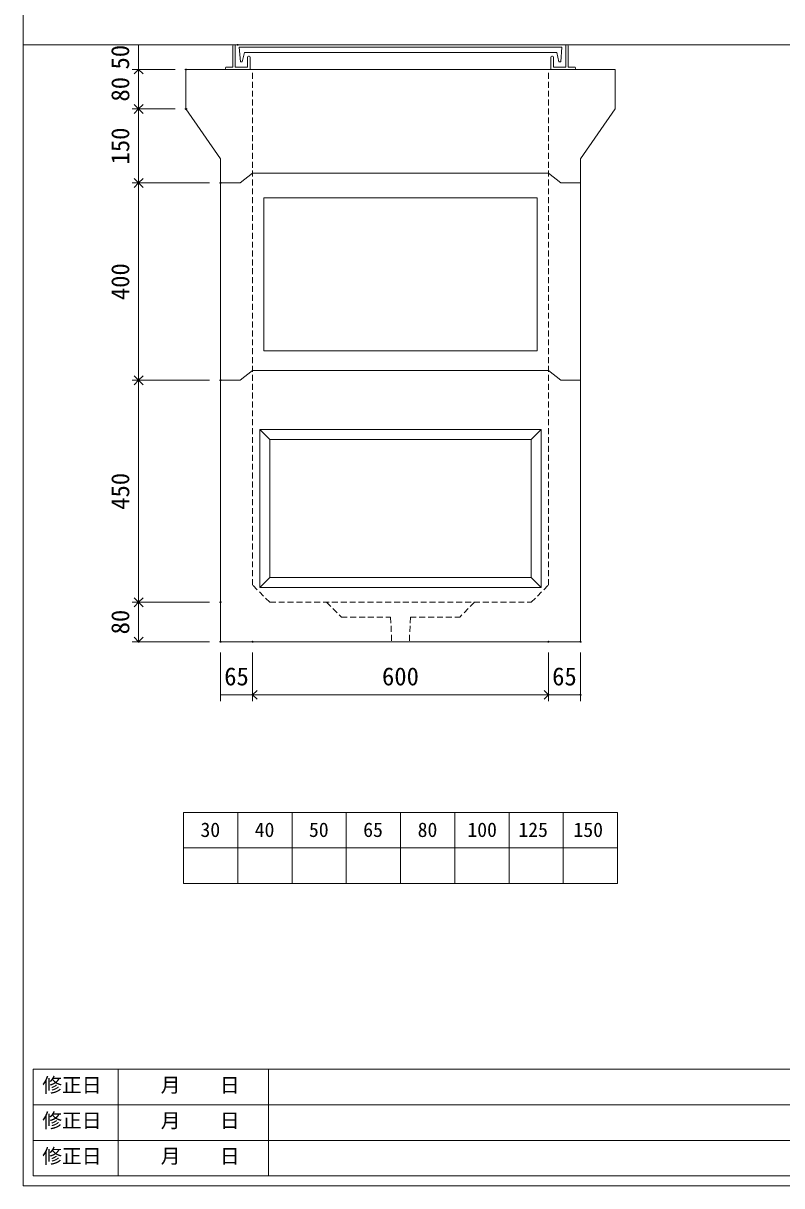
# Model space of a CAD drawing. Units: millimetres, scale not verified. Extents: x -4890 to 4890, y -2291 to 2291.
# Drawn here: x -1230 to 308, y -1984 to 373 of the extents above; entities that cross this region are included whole.
import ezdxf
from ezdxf.enums import TextEntityAlignment as Align

# ---------------------------------------------------------------- set-up
doc = ezdxf.new("R2010")
doc.units = ezdxf.units.MM
doc.header["$LTSCALE"] = 10
doc.header["$PDMODE"] = 32
doc.header["$PDSIZE"] = 2
doc.linetypes.add('DASHED1', pattern=[1.8, 1.2, -0.6])
doc.linetypes.add('USER2', pattern=[50.8, 31.75, -6.35, 6.35, -6.35])
doc.layers.add('0-1_Defpoints', color=7, linetype='Continuous')
for name, color, linetype, lineweight in [('0-2_waku', 7, 'Continuous', 18), ('0-3_gaikei', 7, 'Continuous', 18), ('0-4_kakure', 7, 'DASHED1', 5), ('0-5_sunpou', 7, 'Continuous', 5), ('0-9_uchigawa', 6, 'Continuous', 18), ('0-B_futa', 3, 'Continuous', 18), ('0-C_GL', 4, 'Continuous', 18), ('0-E_文字１', 7, 'Continuous', 18), ('1-3_uchigawa2', 6, 'USER2', 18)]:
    doc.layers.add(name, color=color, linetype=linetype, lineweight=lineweight)
doc.styles.add('ＭＳ ゴシック', font='')
doc.styles.get('ＭＳ ゴシック').set_extended_font_data('MS Gothic')

# ---------------------------------------------------------------- blocks, each defined once
blk = doc.blocks.new('_Open90')
at = {"layer": '0-5_sunpou'}
blk.add_line((0, 0), (-1, 0), dxfattribs=at)
blk.add_lwpolyline([(-0.5, 0.5), (0, 0), (-0.5, -0.5)], dxfattribs=at)
blk = doc.blocks.new('D44')
at = {"layer": '0-1_Defpoints'}
for p in [(547.33, 2492.03), (451.3, 2412.03), (547.33, 2412.03)]:
    blk.add_point(p, dxfattribs=at)
at = {"layer": '0-5_sunpou'}
for p, q in [((525.33, 2492.03), (438.3, 2492.03)), ((451.3, 2474.03), (451.3, 2430.03)), ((525.33, 2412.03), (438.3, 2412.03))]:
    blk.add_line(p, q, dxfattribs=at)
at = {"layer": '0-5_sunpou', "xscale": 18, "yscale": 18}
for p, rotation in [((451.3, 2492.03), 90), ((451.3, 2412.03), 270)]:
    blk.add_blockref('_Open90', p, dxfattribs=dict(at, rotation=rotation))
at = {"layer": '0-5_sunpou', "style": 'ＭＳ ゴシック'}
blk.add_text('80', height=36.66, rotation=90, dxfattribs=at).set_placement((443.3, 2427.03), align=Align.BOTTOM_LEFT)
blk = doc.blocks.new('D45')
at = {"layer": '0-1_Defpoints'}
for p in [(547.33, 2412.03), (451.3, 2262.03), (617.33, 2262.03)]:
    blk.add_point(p, dxfattribs=at)
at = {"layer": '0-5_sunpou'}
for p, q in [((525.33, 2412.03), (438.3, 2412.03)), ((451.3, 2394.03), (451.3, 2280.03)), ((595.33, 2262.03), (438.3, 2262.03))]:
    blk.add_line(p, q, dxfattribs=at)
at = {"layer": '0-5_sunpou', "xscale": 18, "yscale": 18}
for p, rotation in [((451.3, 2412.03), 90), ((451.3, 2262.03), 270)]:
    blk.add_blockref('_Open90', p, dxfattribs=dict(at, rotation=rotation))
at = {"layer": '0-5_sunpou', "style": 'ＭＳ ゴシック'}
blk.add_text('150', height=36.66, rotation=90, dxfattribs=at).set_placement((443.3, 2299.53), align=Align.BOTTOM_LEFT)
blk = doc.blocks.new('D46')
at = {"layer": '0-1_Defpoints'}
for p in [(617.33, 2262.03), (451.3, 1862.03), (617.33, 1862.03)]:
    blk.add_point(p, dxfattribs=at)
at = {"layer": '0-5_sunpou'}
for p, q in [((595.33, 2262.03), (438.3, 2262.03)), ((451.3, 2244.03), (451.3, 1880.03)), ((595.33, 1862.03), (438.3, 1862.03))]:
    blk.add_line(p, q, dxfattribs=at)
at = {"layer": '0-5_sunpou', "xscale": 18, "yscale": 18}
for p, rotation in [((451.3, 2262.03), 90), ((451.3, 1862.03), 270)]:
    blk.add_blockref('_Open90', p, dxfattribs=dict(at, rotation=rotation))
at = {"layer": '0-5_sunpou', "style": 'ＭＳ ゴシック'}
blk.add_text('400', height=36.66, rotation=90, dxfattribs=at).set_placement((443.3, 2024.53), align=Align.BOTTOM_LEFT)
blk = doc.blocks.new('D47')
at = {"layer": '0-1_Defpoints'}
for p in [(617.33, 1862.03), (451.3, 1412.03), (617.33, 1412.03)]:
    blk.add_point(p, dxfattribs=at)
at = {"layer": '0-5_sunpou'}
for p, q in [((595.33, 1862.03), (438.3, 1862.03)), ((451.3, 1844.03), (451.3, 1430.03)), ((595.33, 1412.03), (438.3, 1412.03))]:
    blk.add_line(p, q, dxfattribs=at)
at = {"layer": '0-5_sunpou', "xscale": 18, "yscale": 18}
for p, rotation in [((451.3, 1862.03), 90), ((451.3, 1412.03), 270)]:
    blk.add_blockref('_Open90', p, dxfattribs=dict(at, rotation=rotation))
at = {"layer": '0-5_sunpou', "style": 'ＭＳ ゴシック'}
blk.add_text('450', height=36.66, rotation=90, dxfattribs=at).set_placement((443.3, 1599.53), align=Align.BOTTOM_LEFT)
blk = doc.blocks.new('D48')
at = {"layer": '0-1_Defpoints'}
for p in [(617.33, 1412.03), (451.3, 1332.03), (617.33, 1332.03)]:
    blk.add_point(p, dxfattribs=at)
at = {"layer": '0-5_sunpou'}
for p, q in [((595.33, 1412.03), (438.3, 1412.03)), ((451.3, 1394.03), (451.3, 1350.03)), ((595.33, 1332.03), (438.3, 1332.03))]:
    blk.add_line(p, q, dxfattribs=at)
at = {"layer": '0-5_sunpou', "xscale": 18, "yscale": 18}
for p, rotation in [((451.3, 1412.03), 90), ((451.3, 1332.03), 270)]:
    blk.add_blockref('_Open90', p, dxfattribs=dict(at, rotation=rotation))
at = {"layer": '0-5_sunpou', "style": 'ＭＳ ゴシック'}
blk.add_text('80', height=36.66, rotation=90, dxfattribs=at).set_placement((443.3, 1347.03), align=Align.BOTTOM_LEFT)
blk = doc.blocks.new('D49')
at = {"layer": '0-1_Defpoints'}
for p in [(617.33, 1332.03), (682.33, 1332.03), (682.33, 1224.56)]:
    blk.add_point(p, dxfattribs=at)
at = {"layer": '0-5_sunpou'}
for p, q in [((617.33, 1310.03), (617.33, 1211.56)), ((682.33, 1310.03), (682.33, 1211.56)), ((617.33, 1224.56), (682.33, 1224.56))]:
    blk.add_line(p, q, dxfattribs=at)
at = {"layer": '0-5_sunpou', "style": 'ＭＳ ゴシック'}
blk.add_text('65', height=36.66, dxfattribs=at).set_placement((624.83, 1232.56), align=Align.BOTTOM_LEFT)
blk = doc.blocks.new('D50')
at = {"layer": '0-1_Defpoints'}
for p in [(682.33, 1332.03), (1282.33, 1332.03), (1282.33, 1224.56)]:
    blk.add_point(p, dxfattribs=at)
at = {"layer": '0-5_sunpou'}
for p, q in [((682.33, 1310.03), (682.33, 1211.56)), ((1282.33, 1310.03), (1282.33, 1211.56)), ((700.33, 1224.56), (1264.33, 1224.56))]:
    blk.add_line(p, q, dxfattribs=at)
at = {"layer": '0-5_sunpou', "xscale": 18, "yscale": 18, "rotation": 180}
blk.add_blockref('_Open90', (682.33, 1224.56), dxfattribs=at)
at = {"layer": '0-5_sunpou', "xscale": 18, "yscale": 18}
blk.add_blockref('_Open90', (1282.33, 1224.56), dxfattribs=at)
at = {"layer": '0-5_sunpou', "style": 'ＭＳ ゴシック'}
blk.add_text('600', height=36.66, dxfattribs=at).set_placement((944.83, 1232.56), align=Align.BOTTOM_LEFT)
blk = doc.blocks.new('D51')
at = {"layer": '0-1_Defpoints'}
for p in [(1282.33, 1332.03), (1347.33, 1332.03), (1347.33, 1224.56)]:
    blk.add_point(p, dxfattribs=at)
at = {"layer": '0-5_sunpou'}
for p, q in [((1282.33, 1310.03), (1282.33, 1211.56)), ((1347.33, 1310.03), (1347.33, 1211.56)), ((1282.33, 1224.56), (1347.33, 1224.56))]:
    blk.add_line(p, q, dxfattribs=at)
at = {"layer": '0-5_sunpou', "style": 'ＭＳ ゴシック'}
blk.add_text('65', height=36.66, dxfattribs=at).set_placement((1289.83, 1232.56), align=Align.BOTTOM_LEFT)
blk = doc.blocks.new('D76')
at = {"layer": '0-1_Defpoints'}
for p in [(652.33, 2542.03), (451.03, 2492.03), (547.33, 2492.03)]:
    blk.add_point(p, dxfattribs=at)
at = {"layer": '0-5_sunpou'}
for p, q in [((630.33, 2542.03), (438.03, 2542.03)), ((451.03, 2542.03), (451.03, 2492.03)), ((525.33, 2492.03), (438.03, 2492.03))]:
    blk.add_line(p, q, dxfattribs=at)
at = {"layer": '0-5_sunpou', "style": 'ＭＳ ゴシック'}
blk.add_text('50', height=36.66, rotation=90, dxfattribs=at).set_placement((443.03, 2492.03), align=Align.BOTTOM_LEFT)

msp = doc.modelspace()

# ---------------------------------------------------------------- linework, layer by layer
at = {"layer": '0-2_waku'}
for p, q in [((-1230.06, 2291.29), (-1230.06, -1983.71)), ((-905.04, -1227.04), (-25.04, -1227.04)), ((-905.04, -1227.04), (-905.04, -1371.04)), ((-905.04, -1227.04), (-905.04, -1371.04)), ((-905.04, -1227.04), (-905.04, -1371.04)), ((-905.04, -1227.04), (-905.04, -1371.04)), ((-795.04, -1227.04), (-795.04, -1371.04)), ((-685.04, -1227.04), (-685.04, -1371.04)), ((-685.04, -1227.04), (-685.04, -1371.04)), ((-575.04, -1227.04), (-575.04, -1371.04)), ((-465.04, -1227.04), (-465.04, -1371.04)), ((-355.04, -1227.04), (-355.04, -1371.04)), ((-245.04, -1227.04), (-245.04, -1371.04)), ((-135.04, -1227.04), (-135.04, -1371.04)), ((-25.04, -1227.04), (-25.04, -1371.04)), ((-905.04, -1299.04), (-25.04, -1299.04)), ((-905.04, -1371.04), (-25.04, -1371.04)), ((-1210.06, -1747.71), (-1210.06, -1963.71)), ((-1210.06, -1747.71), (817.94, -1747.71)), ((-1037.56, -1747.71), (-1037.56, -1963.71)), ((-732.56, -1747.71), (-732.56, -1963.71)), ((-732.56, -1747.71), (-732.56, -1963.71)), ((-1210.06, -1819.71), (817.94, -1819.71)), ((-1210.06, -1891.71), (529.94, -1891.71)), ((-1210.06, -1963.71), (817.94, -1963.71)), ((-1230.06, -1983.71), (4889.94, -1983.71)), ((-1230.06, -1983.71), (4889.94, -1983.71))]:
    msp.add_line(p, q, dxfattribs=at)
at = {"layer": '0-3_gaikei'}
for p, q in [((-900.04, 278.96), (-900.04, 198.96)), ((-900.04, 278.96), (-790.04, 278.96)), ((-900.04, 278.96), (-790.04, 278.96)), ((-900.04, 278.96), (-790.04, 278.96)), ((-900.04, 278.96), (-30.04, 278.96)), ((-30.04, 278.96), (-30.04, 198.96)), ((-830.04, 97.96), (-900.04, 198.96)), ((-100.04, 97.96), (-30.04, 198.96)), ((-830.04, 97.96), (-830.04, -881.04)), ((-100.04, 97.96), (-100.04, 48.96)), ((-830.04, 48.96), (-790.04, 48.96)), ((-830.04, 48.96), (-790.04, 48.96)), ((-830.04, 48.96), (-790.04, 48.96)), ((-790.04, 48.96), (-765.04, 68.96)), ((-765.04, 68.96), (-165.04, 68.96)), ((-165.04, 68.96), (-140.04, 48.96)), ((-140.04, 48.96), (-100.04, 48.96)), ((-100.04, 48.96), (-140.04, 48.96)), ((-100.04, 48.96), (-140.04, 48.96)), ((-100.04, 48.96), (-140.04, 48.96)), ((-100.04, 48.96), (-100.04, -881.04)), ((-830.04, -351.04), (-790.04, -351.04)), ((-830.04, -351.04), (-790.04, -351.04)), ((-830.04, -351.04), (-790.04, -351.04)), ((-790.04, -351.04), (-765.04, -331.04)), ((-765.04, -331.04), (-165.04, -331.04)), ((-165.04, -331.04), (-140.04, -351.04)), ((-140.04, -351.04), (-100.04, -351.04)), ((-100.04, -351.04), (-140.04, -351.04)), ((-100.04, -351.04), (-140.04, -351.04)), ((-100.04, -351.04), (-140.04, -351.04)), ((-830.04, -881.04), (-100.04, -881.04))]:
    msp.add_line(p, q, dxfattribs=at)
for points in [[(-140.04, 48.96), (-100.04, 48.96), (-140.04, 48.96)], [(-140.04, -351.04), (-100.04, -351.04), (-140.04, -351.04)]]:
    msp.add_lwpolyline(points, dxfattribs=at)
at = {"layer": '0-4_kakure'}
for p, q in [((-765.04, -766.04), (-765.04, 278.96)), ((-165.04, -766.04), (-165.04, 278.96)), ((-730.04, -801.04), (-765.04, -766.04)), ((-200.04, -801.04), (-165.04, -766.04)), ((-730.04, -801.04), (-200.04, -801.04)), ((-615.04, -801.04), (-585.04, -831.04)), ((-315.04, -801.04), (-345.04, -831.04)), ((-445.04, -831.04), (-447.04, -881.04)), ((-445.04, -831.04), (-345.04, -831.04))]:
    msp.add_line(p, q, dxfattribs=at)
msp.add_lwpolyline([(-585.04, -831.04), (-485.04, -831.04), (-483.04, -881.04)], dxfattribs=at)
at = {"layer": '0-9_uchigawa'}
for p, q in [((-750.04, -451.04), (-750.04, -771.04)), ((-750.04, -451.04), (-180.04, -451.04)), ((-750.04, -451.04), (-730.04, -471.04)), ((-730.04, -471.04), (-730.04, -751.04)), ((-730.04, -471.04), (-730.04, -751.04)), ((-730.04, -471.04), (-200.04, -471.04)), ((-200.04, -471.04), (-180.04, -451.04)), ((-200.04, -471.04), (-200.04, -751.04)), ((-200.04, -471.04), (-200.04, -751.04)), ((-180.04, -451.04), (-180.04, -771.04)), ((-750.04, -771.04), (-730.04, -751.04)), ((-730.04, -751.04), (-465.04, -751.04)), ((-465.04, -751.04), (-200.04, -751.04)), ((-180.04, -771.04), (-200.04, -751.04)), ((-750.04, -771.04), (-465.04, -771.04)), ((-465.04, -771.04), (-180.04, -771.04))]:
    msp.add_line(p, q, dxfattribs=at)
at = {"layer": '0-B_futa'}
for p, q in [((-805.04, 326.96), (-805.04, 283.96)), ((-803.04, 328.96), (-800.04, 328.96)), ((-800.04, 328.96), (-800.04, 283.96)), ((-792.23, 324.46), (-137.9, 324.46)), ((-792.23, 324.46), (-789.74, 294.46)), ((-781.71, 313.46), (-786.03, 294.46)), ((-781.71, 313.46), (-148.37, 313.46)), ((-148.37, 313.46), (-144.05, 294.46)), ((-137.9, 324.46), (-140.15, 294.46)), ((-130.04, 328.96), (-130.04, 283.96)), ((-130.04, 328.96), (-127.04, 328.96)), ((-125.04, 326.96), (-125.04, 283.96)), ((-818.04, 283.96), (-805.04, 283.96)), ((-800.04, 283.96), (-775.04, 283.96)), ((-789.74, 294.46), (-786.03, 294.46)), ((-775.04, 303.96), (-775.04, 283.96)), ((-773.04, 305.96), (-772.04, 305.96)), ((-770.04, 303.96), (-770.04, 278.96)), ((-160.04, 303.96), (-160.04, 278.96)), ((-157.04, 305.96), (-158.04, 305.96)), ((-155.04, 303.96), (-155.04, 283.96)), ((-130.04, 283.96), (-155.04, 283.96)), ((-140.15, 294.46), (-144.05, 294.46)), ((-112.04, 283.96), (-125.04, 283.96)), ((-820.04, 281.96), (-820.04, 280.96)), ((-770.04, 278.96), (-818.04, 278.96)), ((-160.04, 278.96), (-112.04, 278.96)), ((-110.04, 281.96), (-110.04, 280.96))]:
    msp.add_line(p, q, dxfattribs=at)
for centre, start, end in [((-803.04, 326.96), 90, 180), ((-127.04, 326.96), 0, 90), ((-818.04, 281.96), 90, 180), ((-773.04, 303.96), 90, 180), ((-772.04, 303.96), 0, 90), ((-158.04, 303.96), 90, 180), ((-157.04, 303.96), 0, 90), ((-112.04, 281.96), 0, 90), ((-818.04, 280.96), 180, 270), ((-112.04, 280.96), 270, 0)]:
    msp.add_arc(centre, 2, start, end, dxfattribs=at)
at = {"layer": '0-C_GL'}
msp.add_line((-1230.06, 328.96), (4889.94, 328.96), dxfattribs=at)
at = {"layer": '1-3_uchigawa2'}
for p, q in [((-742.04, 18.96), (-464.54, 18.96)), ((-742.04, 18.96), (-742.04, -291.04)), ((-188.04, 18.96), (-465.54, 18.96)), ((-188.04, 18.96), (-188.04, -291.04)), ((-742.04, -291.04), (-465.04, -291.04)), ((-188.04, -291.04), (-465.04, -291.04))]:
    msp.add_line(p, q, dxfattribs=at)

# ---------------------------------------------------------------- block references
at = {"layer": '0-5_sunpou'}
for name in ['D76', 'D44', 'D45', 'D46', 'D47', 'D48', 'D49', 'D50', 'D51']:
    msp.add_blockref(name, (-1447.37, -2213.07), dxfattribs=at)

# ---------------------------------------------------------------- texts
at = {"layer": '0-E_文字１', "style": 'ＭＳ ゴシック'}
for s, p in [('30', (-870.69, -1285.53)), ('40', (-760.69, -1285.53)), ('50', (-650.69, -1285.53)), ('65', (-540.69, -1285.53)), ('80', (-430.28, -1285.53)), ('100', (-329.41, -1285.53)), ('125', (-226.02, -1285.53)), ('150', (-114.26, -1285.53)), ('修正日', (-1191.41, -1803)), ('\u3000\u3000月\u3000\u3000日', (-1031.26, -1803)), ('修正日', (-1191.41, -1875)), ('\u3000\u3000月\u3000\u3000日', (-1031.26, -1875)), ('修正日', (-1191.41, -1947)), ('\u3000\u3000月\u3000\u3000日', (-1031.26, -1947))]:
    msp.add_text(s, height=29.33, dxfattribs=at).set_placement(p, align=Align.BOTTOM_LEFT)

doc.saveas('drawing.dxf')
